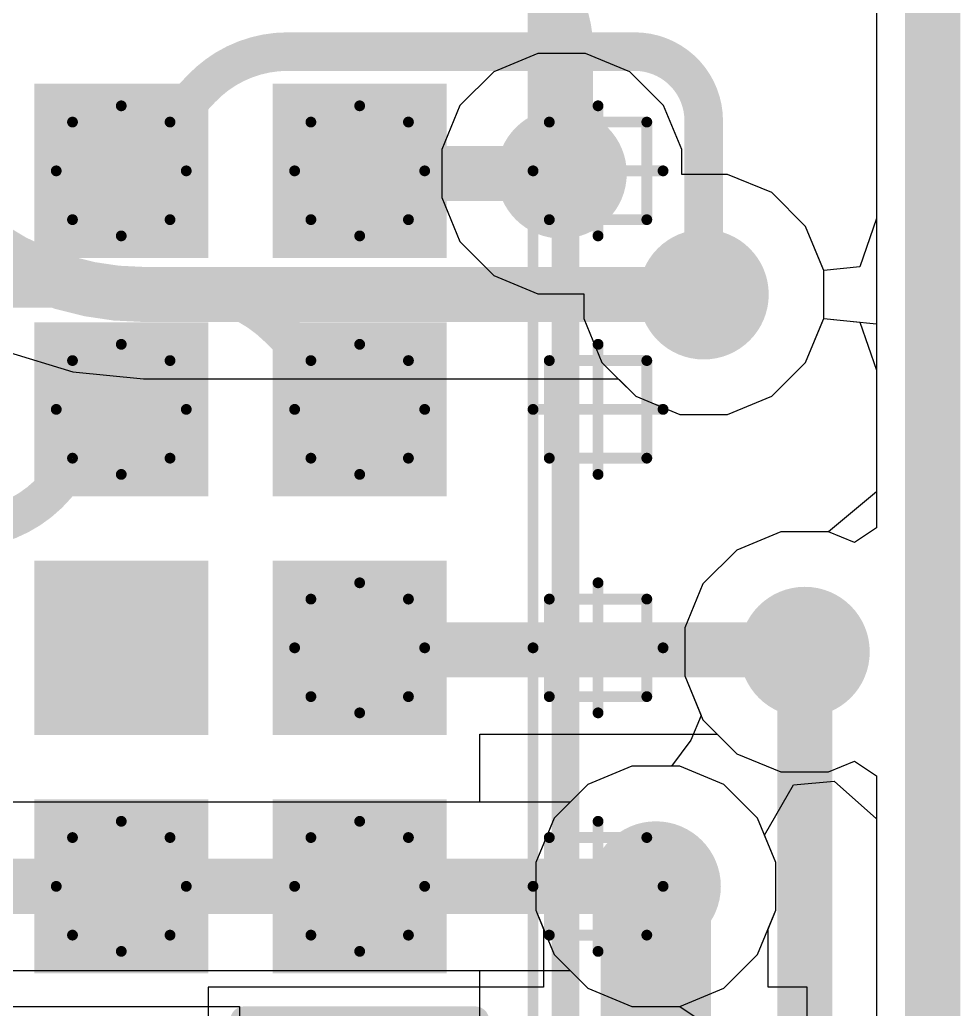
# Model space of a CAD drawing. Header units: inches. Extents: x -0.01 to 2.44, y -0.01 to 2.26.
# Drawn here: x 1.8814 to 2.0522, y 0.2091 to 0.3888 of the extents above; entities that cross this region are included whole.
import ezdxf

# ---------------------------------------------------------------- set-up
doc = ezdxf.new("R2010")
doc.units = ezdxf.units.IN
doc.header["$MEASUREMENT"] = 0
for name, color, linetype in [('Board Outline', 216, 'Continuous'), ('Bottom Layer', 5, 'Continuous'), ('Bottom Overlay', 54, 'Continuous'), ('Bottom Paste', 16, 'Continuous'), ('Bottom Solder', 6, 'Continuous'), ('GROUND', 16, 'Continuous'), ('POWER', 76, 'Continuous'), ('SIGNAL1', 90, 'Continuous'), ('SIGNAL2', 156, 'Continuous'), ('Top 3D Body', 76, 'Continuous'), ('Top Assembly', 56, 'Continuous'), ('Top Component Center', 56, 'Continuous'), ('Top Layer', 1, 'Continuous'), ('Top Overlay', 2, 'Continuous'), ('Top Paste', 8, 'Continuous'), ('Top Solder', 216, 'Continuous'), ('Via Holes', 16, 'Continuous')]:
    doc.layers.add(name, color=color, linetype=linetype)

# ---------------------------------------------------------------- blocks, each defined once
blk = doc.blocks.new('NORA_B120_00B_28')
at = {"layer": 'Top Layer'}
for points in [[(-0.16142, 0.11811), (-0.18504, 0.11811), (-0.18504, 0.14173), (-0.16142, 0.14173)], [(-0.11811, 0.11811), (-0.14173, 0.11811), (-0.14173, 0.14173), (-0.11811, 0.14173)], [(-0.16142, 0.0748), (-0.18504, 0.0748), (-0.18504, 0.09843), (-0.16142, 0.09843)], [(-0.11811, 0.0748), (-0.14173, 0.0748), (-0.14173, 0.09843), (-0.11811, 0.09843)], [(-0.16142, 0.0315), (-0.18504, 0.0315), (-0.18504, 0.05512), (-0.16142, 0.05512)], [(-0.11811, 0.0315), (-0.14173, 0.0315), (-0.14173, 0.05512), (-0.11811, 0.05512)], [(-0.16142, -0.01181), (-0.18504, -0.01181), (-0.18504, 0.01181), (-0.16142, 0.01181)], [(-0.11811, -0.01181), (-0.14173, -0.01181), (-0.14173, 0.01181), (-0.11811, 0.01181)]]:
    blk.add_hatch(color=1, dxfattribs=at).paths.add_polyline_path(points)
at = {"layer": 'Top Paste'}
for points in [[(-0.16142, 0.11811), (-0.18504, 0.11811), (-0.18504, 0.14173), (-0.16142, 0.14173)], [(-0.11811, 0.11811), (-0.14173, 0.11811), (-0.14173, 0.14173), (-0.11811, 0.14173)], [(-0.16142, 0.0748), (-0.18504, 0.0748), (-0.18504, 0.09843), (-0.16142, 0.09843)], [(-0.11811, 0.0748), (-0.14173, 0.0748), (-0.14173, 0.09843), (-0.11811, 0.09843)], [(-0.16142, 0.0315), (-0.18504, 0.0315), (-0.18504, 0.05512), (-0.16142, 0.05512)], [(-0.11811, 0.0315), (-0.14173, 0.0315), (-0.14173, 0.05512), (-0.11811, 0.05512)], [(-0.16142, -0.01181), (-0.18504, -0.01181), (-0.18504, 0.01181), (-0.16142, 0.01181)], [(-0.11811, -0.01181), (-0.14173, -0.01181), (-0.14173, 0.01181), (-0.11811, 0.01181)]]:
    blk.add_hatch(color=8, dxfattribs=at).paths.add_polyline_path(points)
at = {"layer": 'Top Solder'}
for points in [[(-0.15742, 0.11411), (-0.18904, 0.11411), (-0.18904, 0.14573), (-0.15742, 0.14573)], [(-0.11411, 0.11411), (-0.14573, 0.11411), (-0.14573, 0.14573), (-0.11411, 0.14573)], [(-0.15742, 0.0708), (-0.18904, 0.0708), (-0.18904, 0.10243), (-0.15742, 0.10243)], [(-0.11411, 0.0708), (-0.14573, 0.0708), (-0.14573, 0.10243), (-0.11411, 0.10243)], [(-0.15742, 0.0275), (-0.18904, 0.0275), (-0.18904, 0.05912), (-0.15742, 0.05912)], [(-0.11411, 0.0275), (-0.14573, 0.0275), (-0.14573, 0.05912), (-0.11411, 0.05912)], [(-0.15742, -0.01581), (-0.18904, -0.01581), (-0.18904, 0.01581), (-0.15742, 0.01581)], [(-0.11411, -0.01581), (-0.14573, -0.01581), (-0.14573, 0.01581), (-0.11411, 0.01581)]]:
    blk.add_hatch(color=216, dxfattribs=at).paths.add_polyline_path(points)
at = {"layer": 'Top 3D Body', "const_width": 0.00197}
blk.add_lwpolyline([(-0.20472, 0.31693), (-0.20472, -0.24606)], dxfattribs=at)
at = {"layer": 'Top Assembly', "const_width": 0.00197}
for points in [[(-0.22539, 0.13878), (-0.22539, 0.12106)], [(-0.20768, 0.13878), (-0.22539, 0.13878)], [(-0.20768, 0.13878), (-0.20768, 0.12106)], [(-0.16437, 0.13878), (-0.18209, 0.13878)], [(-0.18209, 0.13878), (-0.18209, 0.12106)], [(-0.16437, 0.13878), (-0.16437, 0.12106)], [(-0.13878, 0.13878), (-0.13878, 0.12106)], [(-0.12106, 0.13878), (-0.13878, 0.13878)], [(-0.12106, 0.13878), (-0.12106, 0.12106)], [(-0.20768, 0.12106), (-0.22539, 0.12106)], [(-0.16437, 0.12106), (-0.18209, 0.12106)], [(-0.12106, 0.12106), (-0.13878, 0.12106)], [(-0.22539, 0.09547), (-0.22539, 0.07776)], [(-0.20768, 0.09547), (-0.22539, 0.09547)], [(-0.20768, 0.09547), (-0.20768, 0.07776)], [(-0.18209, 0.09547), (-0.18209, 0.07776)], [(-0.16437, 0.09547), (-0.18209, 0.09547)], [(-0.16437, 0.09547), (-0.16437, 0.07776)], [(-0.20768, 0.07776), (-0.22539, 0.07776)], [(-0.16437, 0.07776), (-0.18209, 0.07776)], [(-0.22539, 0.05217), (-0.22539, 0.03445)], [(-0.20768, 0.05217), (-0.22539, 0.05217)], [(-0.20768, 0.05217), (-0.20768, 0.03445)], [(-0.18209, 0.05217), (-0.18209, 0.03445)], [(-0.16437, 0.05217), (-0.18209, 0.05217)], [(-0.16437, 0.05217), (-0.16437, 0.03445)], [(-0.13878, 0.05217), (-0.13878, 0.03445)], [(-0.12106, 0.05217), (-0.13878, 0.05217)], [(-0.12106, 0.05217), (-0.12106, 0.03445)], [(-0.20768, 0.03445), (-0.22539, 0.03445)], [(-0.16437, 0.03445), (-0.18209, 0.03445)], [(-0.12106, 0.03445), (-0.13878, 0.03445)], [(-0.22539, 0.00886), (-0.22539, -0.00886)], [(-0.20768, 0.00886), (-0.22539, 0.00886)], [(-0.20768, 0.00886), (-0.20768, -0.00886)], [(-0.16437, 0.00886), (-0.18209, 0.00886)], [(-0.18209, 0.00886), (-0.18209, -0.00886)], [(-0.16437, 0.00886), (-0.16437, -0.00886)], [(-0.13878, 0.00886), (-0.13878, -0.00886)], [(-0.12106, 0.00886), (-0.13878, 0.00886)], [(-0.12106, 0.00886), (-0.12106, -0.00886)], [(-0.20768, -0.00886), (-0.22539, -0.00886)], [(-0.16437, -0.00886), (-0.18209, -0.00886)], [(-0.12106, -0.00886), (-0.13878, -0.00886)]]:
    blk.add_lwpolyline(points, dxfattribs=at)
at = {"layer": 'Top Assembly', "const_width": 0.000984}
for points in [[(-0.22588, 0.13878, 1), (-0.2249, 0.13878, 1)], [(-0.22588, 0.13878, 1), (-0.2249, 0.13878, 1)], [(-0.20817, 0.13878, 1), (-0.20718, 0.13878, 1)], [(-0.20817, 0.13878, 1), (-0.20718, 0.13878, 1)], [(-0.18258, 0.13878, 1), (-0.18159, 0.13878, 1)], [(-0.18258, 0.13878, 1), (-0.18159, 0.13878, 1)], [(-0.16486, 0.13878, 1), (-0.16388, 0.13878, 1)], [(-0.16486, 0.13878, 1), (-0.16388, 0.13878, 1)], [(-0.13927, 0.13878, 1), (-0.13829, 0.13878, 1)], [(-0.13927, 0.13878, 1), (-0.13829, 0.13878, 1)], [(-0.12155, 0.13878, 1), (-0.12057, 0.13878, 1)], [(-0.12155, 0.13878, 1), (-0.12057, 0.13878, 1)], [(-0.22588, 0.12106, 1), (-0.2249, 0.12106, 1)], [(-0.22588, 0.12106, 1), (-0.2249, 0.12106, 1)], [(-0.20817, 0.12106, 1), (-0.20718, 0.12106, 1)], [(-0.20817, 0.12106, 1), (-0.20718, 0.12106, 1)], [(-0.18258, 0.12106, 1), (-0.18159, 0.12106, 1)], [(-0.18258, 0.12106, 1), (-0.18159, 0.12106, 1)], [(-0.16486, 0.12106, 1), (-0.16388, 0.12106, 1)], [(-0.16486, 0.12106, 1), (-0.16388, 0.12106, 1)], [(-0.13927, 0.12106, 1), (-0.13829, 0.12106, 1)], [(-0.13927, 0.12106, 1), (-0.13829, 0.12106, 1)], [(-0.12155, 0.12106, 1), (-0.12057, 0.12106, 1)], [(-0.12155, 0.12106, 1), (-0.12057, 0.12106, 1)], [(-0.22588, 0.09547, 1), (-0.2249, 0.09547, 1)], [(-0.22588, 0.09547, 1), (-0.2249, 0.09547, 1)], [(-0.20817, 0.09547, 1), (-0.20718, 0.09547, 1)], [(-0.20817, 0.09547, 1), (-0.20718, 0.09547, 1)], [(-0.18258, 0.09547, 1), (-0.18159, 0.09547, 1)], [(-0.18258, 0.09547, 1), (-0.18159, 0.09547, 1)], [(-0.16486, 0.09547, 1), (-0.16388, 0.09547, 1)], [(-0.16486, 0.09547, 1), (-0.16388, 0.09547, 1)], [(-0.22588, 0.07776, 1), (-0.2249, 0.07776, 1)], [(-0.22588, 0.07776, 1), (-0.2249, 0.07776, 1)], [(-0.20817, 0.07776, 1), (-0.20718, 0.07776, 1)], [(-0.20817, 0.07776, 1), (-0.20718, 0.07776, 1)], [(-0.18258, 0.07776, 1), (-0.18159, 0.07776, 1)], [(-0.18258, 0.07776, 1), (-0.18159, 0.07776, 1)], [(-0.16486, 0.07776, 1), (-0.16388, 0.07776, 1)], [(-0.16486, 0.07776, 1), (-0.16388, 0.07776, 1)], [(-0.22588, 0.05217, 1), (-0.2249, 0.05217, 1)], [(-0.22588, 0.05217, 1), (-0.2249, 0.05217, 1)], [(-0.20817, 0.05217, 1), (-0.20718, 0.05217, 1)], [(-0.20817, 0.05217, 1), (-0.20718, 0.05217, 1)], [(-0.18258, 0.05217, 1), (-0.18159, 0.05217, 1)], [(-0.18258, 0.05217, 1), (-0.18159, 0.05217, 1)], [(-0.16486, 0.05217, 1), (-0.16388, 0.05217, 1)], [(-0.16486, 0.05217, 1), (-0.16388, 0.05217, 1)], [(-0.13927, 0.05217, 1), (-0.13829, 0.05217, 1)], [(-0.13927, 0.05217, 1), (-0.13829, 0.05217, 1)], [(-0.12155, 0.05217, 1), (-0.12057, 0.05217, 1)], [(-0.12155, 0.05217, 1), (-0.12057, 0.05217, 1)], [(-0.22588, 0.03445, 1), (-0.2249, 0.03445, 1)], [(-0.22588, 0.03445, 1), (-0.2249, 0.03445, 1)], [(-0.20817, 0.03445, 1), (-0.20718, 0.03445, 1)], [(-0.20817, 0.03445, 1), (-0.20718, 0.03445, 1)], [(-0.18258, 0.03445, 1), (-0.18159, 0.03445, 1)], [(-0.18258, 0.03445, 1), (-0.18159, 0.03445, 1)], [(-0.16486, 0.03445, 1), (-0.16388, 0.03445, 1)], [(-0.16486, 0.03445, 1), (-0.16388, 0.03445, 1)], [(-0.13927, 0.03445, 1), (-0.13829, 0.03445, 1)], [(-0.13927, 0.03445, 1), (-0.13829, 0.03445, 1)], [(-0.12155, 0.03445, 1), (-0.12057, 0.03445, 1)], [(-0.12155, 0.03445, 1), (-0.12057, 0.03445, 1)], [(-0.22588, 0.00886, 1), (-0.2249, 0.00886, 1)], [(-0.22588, 0.00886, 1), (-0.2249, 0.00886, 1)], [(-0.20817, 0.00886, 1), (-0.20718, 0.00886, 1)], [(-0.20817, 0.00886, 1), (-0.20718, 0.00886, 1)], [(-0.18258, 0.00886, 1), (-0.18159, 0.00886, 1)], [(-0.18258, 0.00886, 1), (-0.18159, 0.00886, 1)], [(-0.16486, 0.00886, 1), (-0.16388, 0.00886, 1)], [(-0.16486, 0.00886, 1), (-0.16388, 0.00886, 1)], [(-0.13927, 0.00886, 1), (-0.13829, 0.00886, 1)], [(-0.13927, 0.00886, 1), (-0.13829, 0.00886, 1)], [(-0.12155, 0.00886, 1), (-0.12057, 0.00886, 1)], [(-0.12155, 0.00886, 1), (-0.12057, 0.00886, 1)], [(-0.22588, -0.00886, 1), (-0.2249, -0.00886, 1)], [(-0.22588, -0.00886, 1), (-0.2249, -0.00886, 1)], [(-0.20817, -0.00886, 1), (-0.20718, -0.00886, 1)], [(-0.20817, -0.00886, 1), (-0.20718, -0.00886, 1)], [(-0.18258, -0.00886, 1), (-0.18159, -0.00886, 1)], [(-0.18258, -0.00886, 1), (-0.18159, -0.00886, 1)], [(-0.16486, -0.00886, 1), (-0.16388, -0.00886, 1)], [(-0.16486, -0.00886, 1), (-0.16388, -0.00886, 1)], [(-0.13927, -0.00886, 1), (-0.13829, -0.00886, 1)], [(-0.13927, -0.00886, 1), (-0.13829, -0.00886, 1)], [(-0.12155, -0.00886, 1), (-0.12057, -0.00886, 1)], [(-0.12155, -0.00886, 1), (-0.12057, -0.00886, 1)]]:
    blk.add_lwpolyline(points, format="xyb", close=True, dxfattribs=at)
at = {"layer": 'Top Component Center', "const_width": 0.00197}
for points in [[(-0.21653, 0.14173), (-0.21653, 0.11811)], [(-0.17323, 0.14173), (-0.17323, 0.11811)], [(-0.12992, 0.14173), (-0.12992, 0.11811)], [(-0.22539, 0.13878), (-0.22539, 0.12106)], [(-0.20768, 0.13878), (-0.22539, 0.13878)], [(-0.20768, 0.13878), (-0.20768, 0.12106)], [(-0.18209, 0.13878), (-0.18209, 0.12106)], [(-0.16437, 0.13878), (-0.18209, 0.13878)], [(-0.16437, 0.13878), (-0.16437, 0.12106)], [(-0.13878, 0.13878), (-0.13878, 0.12106)], [(-0.12106, 0.13878), (-0.13878, 0.13878)], [(-0.12106, 0.13878), (-0.12106, 0.12106)], [(-0.20472, 0.12992), (-0.22835, 0.12992)], [(-0.16142, 0.12992), (-0.18504, 0.12992)], [(-0.11811, 0.12992), (-0.14173, 0.12992)], [(-0.20768, 0.12106), (-0.22539, 0.12106)], [(-0.16437, 0.12106), (-0.18209, 0.12106)], [(-0.12106, 0.12106), (-0.13878, 0.12106)], [(-0.21653, 0.09842), (-0.21653, 0.0748)], [(-0.17323, 0.09842), (-0.17323, 0.0748)], [(-0.22539, 0.09547), (-0.22539, 0.07776)], [(-0.20768, 0.09547), (-0.22539, 0.09547)], [(-0.20768, 0.09547), (-0.20768, 0.07776)], [(-0.18209, 0.09547), (-0.18209, 0.07776)], [(-0.16437, 0.09547), (-0.18209, 0.09547)], [(-0.16437, 0.09547), (-0.16437, 0.07776)], [(-0.20472, 0.08661), (-0.22835, 0.08661)], [(-0.16142, 0.08661), (-0.18504, 0.08661)], [(-0.20768, 0.07776), (-0.22539, 0.07776)], [(-0.16437, 0.07776), (-0.18209, 0.07776)], [(-0.21653, 0.05512), (-0.21653, 0.0315)], [(-0.17323, 0.05512), (-0.17323, 0.0315)], [(-0.12992, 0.05512), (-0.12992, 0.0315)], [(-0.20768, 0.05217), (-0.22539, 0.05217)], [(-0.22539, 0.05217), (-0.22539, 0.03445)], [(-0.20768, 0.05217), (-0.20768, 0.03445)], [(-0.18209, 0.05217), (-0.18209, 0.03445)], [(-0.16437, 0.05217), (-0.18209, 0.05217)], [(-0.16437, 0.05217), (-0.16437, 0.03445)], [(-0.13878, 0.05217), (-0.13878, 0.03445)], [(-0.12106, 0.05217), (-0.13878, 0.05217)], [(-0.12106, 0.05217), (-0.12106, 0.03445)], [(-0.20472, 0.04331), (-0.22835, 0.04331)], [(-0.16142, 0.04331), (-0.18504, 0.04331)], [(-0.11811, 0.04331), (-0.14173, 0.04331)], [(-0.20768, 0.03445), (-0.22539, 0.03445)], [(-0.16437, 0.03445), (-0.18209, 0.03445)], [(-0.12106, 0.03445), (-0.13878, 0.03445)], [(-0.21653, 0.01181), (-0.21653, -0.01181)], [(-0.17323, 0.01181), (-0.17323, -0.01181)], [(-0.12992, 0.01181), (-0.12992, -0.01181)], [(-0.22539, 0.00886), (-0.22539, -0.00886)], [(-0.20768, 0.00886), (-0.22539, 0.00886)], [(-0.20768, 0.00886), (-0.20768, -0.00886)], [(-0.18209, 0.00886), (-0.18209, -0.00886)], [(-0.16437, 0.00886), (-0.18209, 0.00886)], [(-0.16437, 0.00886), (-0.16437, -0.00886)], [(-0.13878, 0.00886), (-0.13878, -0.00886)], [(-0.12106, 0.00886), (-0.13878, 0.00886)], [(-0.12106, 0.00886), (-0.12106, -0.00886)], [(-0.20472, 0), (-0.22835, 0)], [(-0.16142, 0), (-0.18504, 0)], [(-0.11811, 0), (-0.14173, 0)], [(-0.20768, -0.00886), (-0.22539, -0.00886)], [(-0.16437, -0.00886), (-0.18209, -0.00886)], [(-0.12106, -0.00886), (-0.13878, -0.00886)]]:
    blk.add_lwpolyline(points, dxfattribs=at)
at = {"layer": 'Top Component Center', "const_width": 0.000984}
for points in [[(-0.21703, 0.14173, 1), (-0.21604, 0.14173, 1)], [(-0.17372, 0.14173, 1), (-0.17274, 0.14173, 1)], [(-0.13041, 0.14173, 1), (-0.12943, 0.14173, 1)], [(-0.22588, 0.13878, 1), (-0.2249, 0.13878, 1)], [(-0.22588, 0.13878, 1), (-0.2249, 0.13878, 1)], [(-0.20817, 0.13878, 1), (-0.20718, 0.13878, 1)], [(-0.20817, 0.13878, 1), (-0.20718, 0.13878, 1)], [(-0.18258, 0.13878, 1), (-0.18159, 0.13878, 1)], [(-0.18258, 0.13878, 1), (-0.18159, 0.13878, 1)], [(-0.16486, 0.13878, 1), (-0.16388, 0.13878, 1)], [(-0.16486, 0.13878, 1), (-0.16388, 0.13878, 1)], [(-0.13927, 0.13878, 1), (-0.13829, 0.13878, 1)], [(-0.13927, 0.13878, 1), (-0.13829, 0.13878, 1)], [(-0.12155, 0.13878, 1), (-0.12057, 0.13878, 1)], [(-0.12155, 0.13878, 1), (-0.12057, 0.13878, 1)], [(-0.22884, 0.12992, 1), (-0.22785, 0.12992, 1)], [(-0.20522, 0.12992, 1), (-0.20423, 0.12992, 1)], [(-0.18553, 0.12992, 1), (-0.18455, 0.12992, 1)], [(-0.16191, 0.12992, 1), (-0.16092, 0.12992, 1)], [(-0.14222, 0.12992, 1), (-0.14124, 0.12992, 1)], [(-0.1186, 0.12992, 1), (-0.11762, 0.12992, 1)], [(-0.22588, 0.12106, 1), (-0.2249, 0.12106, 1)], [(-0.22588, 0.12106, 1), (-0.2249, 0.12106, 1)], [(-0.20817, 0.12106, 1), (-0.20718, 0.12106, 1)], [(-0.20817, 0.12106, 1), (-0.20718, 0.12106, 1)], [(-0.18258, 0.12106, 1), (-0.18159, 0.12106, 1)], [(-0.18258, 0.12106, 1), (-0.18159, 0.12106, 1)], [(-0.16486, 0.12106, 1), (-0.16388, 0.12106, 1)], [(-0.16486, 0.12106, 1), (-0.16388, 0.12106, 1)], [(-0.13927, 0.12106, 1), (-0.13829, 0.12106, 1)], [(-0.13927, 0.12106, 1), (-0.13829, 0.12106, 1)], [(-0.12155, 0.12106, 1), (-0.12057, 0.12106, 1)], [(-0.12155, 0.12106, 1), (-0.12057, 0.12106, 1)], [(-0.21703, 0.11811, 1), (-0.21604, 0.11811, 1)], [(-0.17372, 0.11811, 1), (-0.17274, 0.11811, 1)], [(-0.13041, 0.11811, 1), (-0.12943, 0.11811, 1)], [(-0.21703, 0.09842, 1), (-0.21604, 0.09842, 1)], [(-0.17372, 0.09842, 1), (-0.17274, 0.09842, 1)], [(-0.22588, 0.09547, 1), (-0.2249, 0.09547, 1)], [(-0.22588, 0.09547, 1), (-0.2249, 0.09547, 1)], [(-0.20817, 0.09547, 1), (-0.20718, 0.09547, 1)], [(-0.20817, 0.09547, 1), (-0.20718, 0.09547, 1)], [(-0.18258, 0.09547, 1), (-0.18159, 0.09547, 1)], [(-0.18258, 0.09547, 1), (-0.18159, 0.09547, 1)], [(-0.16486, 0.09547, 1), (-0.16388, 0.09547, 1)], [(-0.16486, 0.09547, 1), (-0.16388, 0.09547, 1)], [(-0.22884, 0.08661, 1), (-0.22785, 0.08661, 1)], [(-0.20522, 0.08661, 1), (-0.20423, 0.08661, 1)], [(-0.18553, 0.08661, 1), (-0.18455, 0.08661, 1)], [(-0.16191, 0.08661, 1), (-0.16092, 0.08661, 1)], [(-0.22588, 0.07776, 1), (-0.2249, 0.07776, 1)], [(-0.22588, 0.07776, 1), (-0.2249, 0.07776, 1)], [(-0.20817, 0.07776, 1), (-0.20718, 0.07776, 1)], [(-0.20817, 0.07776, 1), (-0.20718, 0.07776, 1)], [(-0.18258, 0.07776, 1), (-0.18159, 0.07776, 1)], [(-0.18258, 0.07776, 1), (-0.18159, 0.07776, 1)], [(-0.16486, 0.07776, 1), (-0.16388, 0.07776, 1)], [(-0.16486, 0.07776, 1), (-0.16388, 0.07776, 1)], [(-0.21703, 0.0748, 1), (-0.21604, 0.0748, 1)], [(-0.17372, 0.0748, 1), (-0.17274, 0.0748, 1)], [(-0.21703, 0.05512, 1), (-0.21604, 0.05512, 1)], [(-0.17372, 0.05512, 1), (-0.17274, 0.05512, 1)], [(-0.13041, 0.05512, 1), (-0.12943, 0.05512, 1)], [(-0.22588, 0.05217, 1), (-0.2249, 0.05217, 1)], [(-0.22588, 0.05217, 1), (-0.2249, 0.05217, 1)], [(-0.20817, 0.05217, 1), (-0.20718, 0.05217, 1)], [(-0.20817, 0.05217, 1), (-0.20718, 0.05217, 1)], [(-0.18258, 0.05217, 1), (-0.18159, 0.05217, 1)], [(-0.18258, 0.05217, 1), (-0.18159, 0.05217, 1)], [(-0.16486, 0.05217, 1), (-0.16388, 0.05217, 1)], [(-0.16486, 0.05217, 1), (-0.16388, 0.05217, 1)], [(-0.13927, 0.05217, 1), (-0.13829, 0.05217, 1)], [(-0.13927, 0.05217, 1), (-0.13829, 0.05217, 1)], [(-0.12155, 0.05217, 1), (-0.12057, 0.05217, 1)], [(-0.12155, 0.05217, 1), (-0.12057, 0.05217, 1)], [(-0.22884, 0.04331, 1), (-0.22785, 0.04331, 1)], [(-0.20522, 0.04331, 1), (-0.20423, 0.04331, 1)], [(-0.18553, 0.04331, 1), (-0.18455, 0.04331, 1)], [(-0.16191, 0.04331, 1), (-0.16092, 0.04331, 1)], [(-0.14222, 0.04331, 1), (-0.14124, 0.04331, 1)], [(-0.1186, 0.04331, 1), (-0.11762, 0.04331, 1)], [(-0.22588, 0.03445, 1), (-0.2249, 0.03445, 1)], [(-0.22588, 0.03445, 1), (-0.2249, 0.03445, 1)], [(-0.20817, 0.03445, 1), (-0.20718, 0.03445, 1)], [(-0.20817, 0.03445, 1), (-0.20718, 0.03445, 1)], [(-0.18258, 0.03445, 1), (-0.18159, 0.03445, 1)], [(-0.18258, 0.03445, 1), (-0.18159, 0.03445, 1)], [(-0.16486, 0.03445, 1), (-0.16388, 0.03445, 1)], [(-0.16486, 0.03445, 1), (-0.16388, 0.03445, 1)], [(-0.13927, 0.03445, 1), (-0.13829, 0.03445, 1)], [(-0.13927, 0.03445, 1), (-0.13829, 0.03445, 1)], [(-0.12155, 0.03445, 1), (-0.12057, 0.03445, 1)], [(-0.12155, 0.03445, 1), (-0.12057, 0.03445, 1)], [(-0.21703, 0.0315, 1), (-0.21604, 0.0315, 1)], [(-0.17372, 0.0315, 1), (-0.17274, 0.0315, 1)], [(-0.13041, 0.0315, 1), (-0.12943, 0.0315, 1)], [(-0.21703, 0.01181, 1), (-0.21604, 0.01181, 1)], [(-0.17372, 0.01181, 1), (-0.17274, 0.01181, 1)], [(-0.13041, 0.01181, 1), (-0.12943, 0.01181, 1)], [(-0.22588, 0.00886, 1), (-0.2249, 0.00886, 1)], [(-0.22588, 0.00886, 1), (-0.2249, 0.00886, 1)], [(-0.20817, 0.00886, 1), (-0.20718, 0.00886, 1)], [(-0.20817, 0.00886, 1), (-0.20718, 0.00886, 1)], [(-0.18258, 0.00886, 1), (-0.18159, 0.00886, 1)], [(-0.18258, 0.00886, 1), (-0.18159, 0.00886, 1)], [(-0.16486, 0.00886, 1), (-0.16388, 0.00886, 1)], [(-0.16486, 0.00886, 1), (-0.16388, 0.00886, 1)], [(-0.13927, 0.00886, 1), (-0.13829, 0.00886, 1)], [(-0.13927, 0.00886, 1), (-0.13829, 0.00886, 1)], [(-0.12155, 0.00886, 1), (-0.12057, 0.00886, 1)], [(-0.12155, 0.00886, 1), (-0.12057, 0.00886, 1)], [(-0.22884, 0, 1), (-0.22785, 0, 1)], [(-0.20522, 0, 1), (-0.20423, 0, 1)], [(-0.18553, 0, 1), (-0.18455, 0, 1)], [(-0.16191, 0, 1), (-0.16092, 0, 1)], [(-0.14222, 0, 1), (-0.14124, 0, 1)], [(-0.1186, 0, 1), (-0.11762, 0, 1)], [(-0.22588, -0.00886, 1), (-0.2249, -0.00886, 1)], [(-0.22588, -0.00886, 1), (-0.2249, -0.00886, 1)], [(-0.20817, -0.00886, 1), (-0.20718, -0.00886, 1)], [(-0.20817, -0.00886, 1), (-0.20718, -0.00886, 1)], [(-0.18258, -0.00886, 1), (-0.18159, -0.00886, 1)], [(-0.18258, -0.00886, 1), (-0.18159, -0.00886, 1)], [(-0.16486, -0.00886, 1), (-0.16388, -0.00886, 1)], [(-0.16486, -0.00886, 1), (-0.16388, -0.00886, 1)], [(-0.13927, -0.00886, 1), (-0.13829, -0.00886, 1)], [(-0.13927, -0.00886, 1), (-0.13829, -0.00886, 1)], [(-0.12155, -0.00886, 1), (-0.12057, -0.00886, 1)], [(-0.12155, -0.00886, 1), (-0.12057, -0.00886, 1)], [(-0.21703, -0.01181, 1), (-0.21604, -0.01181, 1)], [(-0.17372, -0.01181, 1), (-0.17274, -0.01181, 1)], [(-0.13041, -0.01181, 1), (-0.12943, -0.01181, 1)]]:
    blk.add_lwpolyline(points, format="xyb", close=True, dxfattribs=at)
at = {"layer": 'Top Overlay', "const_width": 0.005}
blk.add_lwpolyline([(-0.21063, 0.31693), (-0.21063, -0.25197)], dxfattribs=at)
blk = doc.blocks.new('C___0603_B_122')
at = {"layer": 'Bottom Layer'}
for points in [[(-0.045, -0.0175), (-0.045, 0.0175), (-0.015, 0.0175), (-0.015, -0.0175)], [(0.015, -0.0175), (0.015, 0.0175), (0.045, 0.0175), (0.045, -0.0175)]]:
    blk.add_hatch(color=5, dxfattribs=at).paths.add_polyline_path(points)
at = {"layer": 'Bottom Paste'}
for points in [[(-0.045, -0.0175), (-0.045, 0.0175), (-0.015, 0.0175), (-0.015, -0.0175)], [(0.015, -0.0175), (0.015, 0.0175), (0.045, 0.0175), (0.045, -0.0175)]]:
    blk.add_hatch(color=16, dxfattribs=at).paths.add_polyline_path(points)
at = {"layer": 'Bottom Solder'}
for points in [[(-0.04736, -0.01986), (-0.04736, 0.01986), (-0.01264, 0.01986), (-0.01264, -0.01986)], [(0.01264, -0.01986), (0.01264, 0.01986), (0.04736, 0.01986), (0.04736, -0.01986)]]:
    blk.add_hatch(color=6, dxfattribs=at).paths.add_polyline_path(points)
at = {"layer": 'Bottom Overlay', "const_width": 0.005}
for points in [[(-0.049, 0.021), (-0.018, 0.021)], [(-0.049, 0.021), (-0.049, -0.021)], [(0.049, 0.021), (0.018, 0.021)], [(0.049, 0.021), (0.049, -0.021)], [(-0.049, -0.021), (-0.018, -0.021)], [(0.018, -0.021), (0.049, -0.021)]]:
    blk.add_lwpolyline(points, dxfattribs=at)
at = {"layer": 'Bottom Overlay', "const_width": 0.0025}
for points in [[(-0.05025, 0.021, 1), (-0.04775, 0.021, 1)], [(-0.05025, 0.021, 1), (-0.04775, 0.021, 1)], [(-0.01925, 0.021, 1), (-0.01675, 0.021, 1)], [(0.01675, 0.021, 1), (0.01925, 0.021, 1)], [(0.04775, 0.021, 1), (0.05025, 0.021, 1)], [(0.04775, 0.021, 1), (0.05025, 0.021, 1)], [(-0.05025, -0.021, 1), (-0.04775, -0.021, 1)], [(-0.05025, -0.021, 1), (-0.04775, -0.021, 1)], [(-0.01925, -0.021, 1), (-0.01675, -0.021, 1)], [(0.01675, -0.021, 1), (0.01925, -0.021, 1)], [(0.04775, -0.021, 1), (0.05025, -0.021, 1)], [(0.04775, -0.021, 1), (0.05025, -0.021, 1)]]:
    blk.add_lwpolyline(points, format="xyb", close=True, dxfattribs=at)

msp = doc.modelspace()

# ---------------------------------------------------------------- hatches: boundary and pattern name
at = {"layer": 'Bottom Layer'}
h = msp.add_hatch(color=5, dxfattribs=at)
edge = h.paths.add_edge_path()
edge.add_arc((1.97986, 0.36085), 0.01181, 0, 360)
h = msp.add_hatch(color=5, dxfattribs=at)
edge = h.paths.add_edge_path()
edge.add_arc((2.00565, 0.3389), 0.01181, 0, 360)
h = msp.add_hatch(color=5, dxfattribs=at)
edge = h.paths.add_edge_path()
edge.add_arc((2.024, 0.274), 0.01181, 0, 360)
h = msp.add_hatch(color=5, dxfattribs=at)
edge = h.paths.add_edge_path()
edge.add_arc((1.99695, 0.23142), 0.01181, 0, 360)
at = {"layer": 'GROUND'}
h = msp.add_hatch(color=16, dxfattribs=at)
edge = h.paths.add_edge_path()
edge.add_arc((1.97986, 0.36085), 0.01181, 0, 360)
h = msp.add_hatch(color=16, dxfattribs=at)
edge = h.paths.add_edge_path()
edge.add_arc((2.00565, 0.3389), 0.01181, 0, 360)
h = msp.add_hatch(color=16, dxfattribs=at)
edge = h.paths.add_edge_path()
edge.add_arc((2.024, 0.274), 0.01181, 0, 360)
h = msp.add_hatch(color=16, dxfattribs=at)
edge = h.paths.add_edge_path()
edge.add_arc((1.99695, 0.23142), 0.01181, 0, 360)
at = {"layer": 'POWER'}
h = msp.add_hatch(color=76, dxfattribs=at)
edge = h.paths.add_edge_path()
edge.add_arc((1.97986, 0.36085), 0.01181, 0, 360)
h = msp.add_hatch(color=76, dxfattribs=at)
edge = h.paths.add_edge_path()
edge.add_arc((2.00565, 0.3389), 0.01181, 0, 360)
h = msp.add_hatch(color=76, dxfattribs=at)
edge = h.paths.add_edge_path()
edge.add_arc((2.024, 0.274), 0.01181, 0, 360)
h = msp.add_hatch(color=76, dxfattribs=at)
edge = h.paths.add_edge_path()
edge.add_arc((1.99695, 0.23142), 0.01181, 0, 360)
at = {"layer": 'SIGNAL1'}
h = msp.add_hatch(color=90, dxfattribs=at)
edge = h.paths.add_edge_path()
edge.add_arc((1.97986, 0.36085), 0.01181, 0, 360)
h = msp.add_hatch(color=90, dxfattribs=at)
edge = h.paths.add_edge_path()
edge.add_arc((2.00565, 0.3389), 0.01181, 0, 360)
h = msp.add_hatch(color=90, dxfattribs=at)
edge = h.paths.add_edge_path()
edge.add_arc((2.024, 0.274), 0.01181, 0, 360)
h = msp.add_hatch(color=90, dxfattribs=at)
edge = h.paths.add_edge_path()
edge.add_arc((1.99695, 0.23142), 0.01181, 0, 360)
at = {"layer": 'SIGNAL2'}
h = msp.add_hatch(color=156, dxfattribs=at)
edge = h.paths.add_edge_path()
edge.add_arc((1.97986, 0.36085), 0.01181, 0, 360)
h = msp.add_hatch(color=156, dxfattribs=at)
edge = h.paths.add_edge_path()
edge.add_arc((2.00565, 0.3389), 0.01181, 0, 360)
h = msp.add_hatch(color=156, dxfattribs=at)
edge = h.paths.add_edge_path()
edge.add_arc((2.024, 0.274), 0.01181, 0, 360)
h = msp.add_hatch(color=156, dxfattribs=at)
edge = h.paths.add_edge_path()
edge.add_arc((1.99695, 0.23142), 0.01181, 0, 360)
at = {"layer": 'Top Layer'}
h = msp.add_hatch(color=1, dxfattribs=at)
edge = h.paths.add_edge_path()
edge.add_arc((1.97986, 0.36085), 0.01181, 0, 360)
h = msp.add_hatch(color=1, dxfattribs=at)
edge = h.paths.add_edge_path()
edge.add_arc((2.00565, 0.3389), 0.01181, 0, 360)
h = msp.add_hatch(color=1, dxfattribs=at)
edge = h.paths.add_edge_path()
edge.add_arc((2.024, 0.274), 0.01181, 0, 360)
h = msp.add_hatch(color=1, dxfattribs=at)
edge = h.paths.add_edge_path()
edge.add_arc((1.99695, 0.23142), 0.01181, 0, 360)
at = {"layer": 'Via Holes'}
h = msp.add_hatch(color=7, dxfattribs=at)
edge = h.paths.add_edge_path()
edge.add_arc((1.97986, 0.36085), 0.00591, 0, 360)
h = msp.add_hatch(color=7, dxfattribs=at)
edge = h.paths.add_edge_path()
edge.add_arc((2.00565, 0.3389), 0.00591, 0, 360)
h = msp.add_hatch(color=7, dxfattribs=at)
edge = h.paths.add_edge_path()
edge.add_arc((2.024, 0.274), 0.00591, 0, 360)
h = msp.add_hatch(color=7, dxfattribs=at)
edge = h.paths.add_edge_path()
edge.add_arc((1.99695, 0.23142), 0.00591, 0, 360)

# ---------------------------------------------------------------- linework, layer by layer
at = {"layer": 'Board Outline', "const_width": 0.01}
msp.add_lwpolyline([(2.04724, 0), (2.04724, 1.85039)], dxfattribs=at)
at = {"layer": 'Bottom Layer'}
for p, q in [((2.03705, 0.58903), (2.03705, 0.29653)), ((1.97552, 0.38266), (1.96751, 0.37934)), ((1.9842, 0.38266), (1.97552, 0.38266)), ((1.99222, 0.37934), (1.9842, 0.38266)), ((1.96751, 0.37934), (1.96137, 0.3732)), ((1.99835, 0.3732), (1.99222, 0.37934)), ((1.96137, 0.3732), (1.95805, 0.36519)), ((2.00167, 0.36519), (1.99835, 0.3732)), ((1.95805, 0.36519), (1.95805, 0.35651)), ((2.00167, 0.36071), (2.00167, 0.36519)), ((2.00999, 0.36071), (2.00167, 0.36071)), ((2.01801, 0.35739), (2.00999, 0.36071)), ((1.95805, 0.35651), (1.96137, 0.34849)), ((2.02415, 0.35125), (2.01801, 0.35739)), ((2.02747, 0.34323), (2.02415, 0.35125)), ((1.96137, 0.34849), (1.96751, 0.34236)), ((2.02747, 0.33456), (2.02747, 0.34323)), ((1.96751, 0.34236), (1.97552, 0.33904)), ((1.97552, 0.33904), (1.98384, 0.33904)), ((1.98384, 0.33904), (1.98384, 0.33456)), ((1.98384, 0.33456), (1.98716, 0.32654)), ((2.02415, 0.32654), (2.02747, 0.33456)), ((1.98716, 0.32654), (1.9933, 0.3204)), ((2.01801, 0.3204), (2.02415, 0.32654)), ((1.9933, 0.3204), (2.00132, 0.31708)), ((2.00999, 0.31708), (2.01801, 0.3204)), ((2.00132, 0.31708), (2.00999, 0.31708)), ((2.03705, 0.29653), (2.03305, 0.29386)), ((2.01966, 0.29581), (2.01165, 0.29249)), ((2.02834, 0.29581), (2.01966, 0.29581)), ((2.03305, 0.29386), (2.02834, 0.29581)), ((2.01165, 0.29249), (2.00551, 0.28635)), ((2.00551, 0.28635), (2.00219, 0.27834)), ((2.00219, 0.27834), (2.00219, 0.26966)), ((2.00219, 0.26966), (2.00551, 0.26165)), ((2.00551, 0.26165), (2.01165, 0.25551)), ((2.01165, 0.25551), (2.01966, 0.25219)), ((2.02834, 0.25219), (2.03305, 0.25414)), ((2.03305, 0.25414), (2.03705, 0.25147)), ((1.99261, 0.25323), (1.98459, 0.24991)), ((2.00129, 0.25323), (1.99261, 0.25323)), ((2.0093, 0.24991), (2.00129, 0.25323)), ((2.01966, 0.25219), (2.02834, 0.25219)), ((1.98459, 0.24991), (1.97846, 0.24377)), ((2.01544, 0.24377), (2.0093, 0.24991)), ((2.03705, 0.25147), (2.03705, 0.0102)), ((1.97846, 0.24377), (1.97514, 0.23576)), ((2.01876, 0.23576), (2.01544, 0.24377)), ((1.97514, 0.23576), (1.97514, 0.22708)), ((2.01876, 0.22708), (2.01876, 0.23576)), ((1.97514, 0.22708), (1.97655, 0.22365)), ((2.01734, 0.22365), (2.01876, 0.22708)), ((1.97655, 0.22365), (1.97655, 0.21311)), ((2.01734, 0.21311), (2.01734, 0.22365)), ((1.97655, 0.21311), (1.91565, 0.21311)), ((1.91565, 0.21311), (1.91565, 0.1763)), ((2.02445, 0.21311), (2.01734, 0.21311)), ((2.02445, 0.16311), (2.02445, 0.21311))]:
    msp.add_line(p, q, dxfattribs=at)
at = {"layer": 'Bottom Layer', "const_width": 0.02}
msp.add_lwpolyline([(1.99695, 0.18811), (1.99695, 0.23142)], dxfattribs=at)
at = {"layer": 'Bottom Layer', "const_width": 0.01}
msp.add_lwpolyline([(1.99195, 0.23142, 1), (2.00195, 0.23142, 1)], format="xyb", close=True, dxfattribs=at)
at = {"layer": 'GROUND'}
for p, q in [((2.03705, 0.43978), (2.03705, 0.35267)), ((1.97552, 0.38266), (1.96751, 0.37934)), ((1.9842, 0.38266), (1.97552, 0.38266)), ((1.99222, 0.37934), (1.9842, 0.38266)), ((1.96751, 0.37934), (1.96137, 0.3732)), ((1.99835, 0.3732), (1.99222, 0.37934)), ((1.96137, 0.3732), (1.95805, 0.36519)), ((2.00167, 0.36519), (1.99835, 0.3732)), ((1.95805, 0.36519), (1.95805, 0.35651)), ((2.00167, 0.36071), (2.00167, 0.36519)), ((2.00999, 0.36071), (2.00167, 0.36071)), ((2.01801, 0.35739), (2.00999, 0.36071)), ((1.95805, 0.35651), (1.96137, 0.34849)), ((2.02415, 0.35125), (2.01801, 0.35739)), ((2.03705, 0.35267), (2.03402, 0.34392)), ((2.02711, 0.34409), (2.02415, 0.35125)), ((1.96137, 0.34849), (1.96751, 0.34236)), ((2.02747, 0.34323), (2.02711, 0.34409)), ((2.03402, 0.34392), (2.02747, 0.34323)), ((1.96751, 0.34236), (1.97552, 0.33904)), ((1.97552, 0.33904), (1.98384, 0.33904)), ((1.98384, 0.33904), (1.98384, 0.33456)), ((1.98384, 0.33456), (1.98716, 0.32654)), ((2.02711, 0.3337), (2.02747, 0.33456)), ((2.02747, 0.33456), (2.03402, 0.33387)), ((2.02415, 0.32654), (2.02711, 0.3337)), ((2.03402, 0.33387), (2.03705, 0.32512)), ((1.98716, 0.32654), (1.9933, 0.3204)), ((2.01801, 0.3204), (2.02415, 0.32654)), ((2.03705, 0.32512), (2.03705, 0.30303)), ((1.9933, 0.3204), (2.00132, 0.31708)), ((2.00999, 0.31708), (2.01801, 0.3204)), ((2.00132, 0.31708), (2.00999, 0.31708)), ((2.03705, 0.30303), (2.02834, 0.29581)), ((2.01966, 0.29581), (2.01165, 0.29249)), ((2.02834, 0.29581), (2.01966, 0.29581)), ((2.01165, 0.29249), (2.00551, 0.28635)), ((2.00551, 0.28635), (2.00219, 0.27834)), ((2.00219, 0.27834), (2.00219, 0.26966)), ((2.00219, 0.26966), (2.00518, 0.26244)), ((2.00518, 0.26244), (2.00329, 0.25798)), ((2.00329, 0.25798), (1.99978, 0.25323)), ((1.99261, 0.25323), (1.98459, 0.24991)), ((1.99978, 0.25323), (1.99261, 0.25323)), ((1.98459, 0.24991), (1.97846, 0.24377)), ((2.0167, 0.24072), (2.02197, 0.24985)), ((2.02197, 0.24985), (2.02934, 0.2505)), ((2.02934, 0.2505), (2.03705, 0.24369)), ((1.97846, 0.24377), (1.97514, 0.23576)), ((2.03705, 0.24369), (2.03705, 0.0102)), ((2.01876, 0.23576), (2.0167, 0.24072)), ((1.97514, 0.23576), (1.97514, 0.22708)), ((2.01876, 0.22708), (2.01876, 0.23576)), ((1.97514, 0.22708), (1.97846, 0.21906)), ((2.01544, 0.21906), (2.01876, 0.22708)), ((1.97846, 0.21906), (1.98459, 0.21293)), ((2.0093, 0.21293), (2.01544, 0.21906)), ((1.98459, 0.21293), (1.99261, 0.20961)), ((2.00129, 0.20961), (2.0093, 0.21293)), ((1.99261, 0.20961), (2.00129, 0.20961))]:
    msp.add_line(p, q, dxfattribs=at)
at = {"layer": 'POWER'}
for p, q in [((2.03705, 0.43978), (2.03705, 0.35267)), ((1.97552, 0.38266), (1.96751, 0.37934)), ((1.9842, 0.38266), (1.97552, 0.38266)), ((1.99222, 0.37934), (1.9842, 0.38266)), ((1.96751, 0.37934), (1.96137, 0.3732)), ((1.99835, 0.3732), (1.99222, 0.37934)), ((1.96137, 0.3732), (1.95805, 0.36519)), ((2.00167, 0.36519), (1.99835, 0.3732)), ((1.95805, 0.36519), (1.95805, 0.35651)), ((2.00167, 0.36071), (2.00167, 0.36519)), ((2.00999, 0.36071), (2.00167, 0.36071)), ((2.01801, 0.35739), (2.00999, 0.36071)), ((1.95805, 0.35651), (1.96137, 0.34849)), ((2.02415, 0.35125), (2.01801, 0.35739)), ((2.03705, 0.35267), (2.03402, 0.34392)), ((2.02711, 0.34409), (2.02415, 0.35125)), ((1.96137, 0.34849), (1.96751, 0.34236)), ((2.02747, 0.34323), (2.02711, 0.34409)), ((2.03402, 0.34392), (2.02747, 0.34323)), ((1.96751, 0.34236), (1.97552, 0.33904)), ((1.97552, 0.33904), (1.98384, 0.33904)), ((1.98384, 0.33904), (1.98384, 0.33456)), ((1.98384, 0.33456), (1.98716, 0.32654)), ((2.02711, 0.3337), (2.02747, 0.33456)), ((2.02747, 0.33456), (2.03402, 0.33387)), ((2.02415, 0.32654), (2.02711, 0.3337)), ((2.03402, 0.33387), (2.03705, 0.32512)), ((1.98716, 0.32654), (1.9933, 0.3204)), ((2.01801, 0.3204), (2.02415, 0.32654)), ((2.03705, 0.32512), (2.03705, 0.30303)), ((1.9933, 0.3204), (2.00132, 0.31708)), ((2.00999, 0.31708), (2.01801, 0.3204)), ((2.00132, 0.31708), (2.00999, 0.31708)), ((2.03705, 0.30303), (2.02834, 0.29581)), ((2.01966, 0.29581), (2.01165, 0.29249)), ((2.02834, 0.29581), (2.01966, 0.29581)), ((2.01165, 0.29249), (2.00551, 0.28635)), ((2.00551, 0.28635), (2.00219, 0.27834)), ((2.00219, 0.27834), (2.00219, 0.26966)), ((2.00219, 0.26966), (2.00518, 0.26244)), ((2.00518, 0.26244), (2.00329, 0.25798)), ((2.00329, 0.25798), (1.99978, 0.25323)), ((1.99261, 0.25323), (1.98459, 0.24991)), ((1.99978, 0.25323), (1.99261, 0.25323)), ((1.98459, 0.24991), (1.97846, 0.24377)), ((2.0167, 0.24072), (2.02197, 0.24985)), ((2.02197, 0.24985), (2.02934, 0.2505)), ((2.02934, 0.2505), (2.03705, 0.24369)), ((1.97846, 0.24377), (1.97514, 0.23576)), ((2.03705, 0.24369), (2.03705, 0.0102)), ((2.01876, 0.23576), (2.0167, 0.24072)), ((1.97514, 0.23576), (1.97514, 0.22708)), ((2.01876, 0.22708), (2.01876, 0.23576)), ((1.97514, 0.22708), (1.97846, 0.21906)), ((2.01544, 0.21906), (2.01876, 0.22708)), ((1.97846, 0.21906), (1.98459, 0.21293)), ((2.0093, 0.21293), (2.01544, 0.21906)), ((1.98459, 0.21293), (1.99261, 0.20961)), ((2.00129, 0.20961), (2.0093, 0.21293)), ((1.99261, 0.20961), (2.00129, 0.20961))]:
    msp.add_line(p, q, dxfattribs=at)
at = {"layer": 'SIGNAL1'}
for p, q in [((2.02415, 0.32654), (2.02747, 0.33456)), ((2.02747, 0.33456), (2.03705, 0.33355)), ((2.03705, 0.33355), (2.03705, 0.30303)), ((1.87878, 0.32857), (1.89107, 0.32484)), ((2.01801, 0.3204), (2.02415, 0.32654)), ((1.89107, 0.32484), (1.90386, 0.32358)), ((1.90386, 0.32358), (1.90386, 0.3236)), ((1.90386, 0.3236), (1.9901, 0.3236)), ((1.9901, 0.3236), (1.9933, 0.3204)), ((1.9933, 0.3204), (2.00132, 0.31708)), ((2.00999, 0.31708), (2.01801, 0.3204)), ((2.00132, 0.31708), (2.00999, 0.31708)), ((2.03705, 0.30303), (2.02834, 0.29581)), ((2.01966, 0.29581), (2.01165, 0.29249)), ((2.02834, 0.29581), (2.01966, 0.29581)), ((2.01165, 0.29249), (2.00551, 0.28635)), ((2.00551, 0.28635), (2.00219, 0.27834)), ((2.00219, 0.27834), (2.00219, 0.26966)), ((2.00219, 0.26966), (2.00518, 0.26244)), ((2.00518, 0.26244), (2.00329, 0.25798)), ((2.00329, 0.25798), (1.99978, 0.25323)), ((1.99261, 0.25323), (1.98459, 0.24991)), ((1.99978, 0.25323), (1.99261, 0.25323)), ((1.98459, 0.24991), (1.97846, 0.24377)), ((2.0167, 0.24072), (2.02197, 0.24985)), ((2.02197, 0.24985), (2.02934, 0.2505)), ((2.02934, 0.2505), (2.03705, 0.24369)), ((1.97846, 0.24377), (1.97514, 0.23576)), ((2.03705, 0.24369), (2.03705, 0.0102)), ((2.01876, 0.23576), (2.0167, 0.24072)), ((1.97514, 0.23576), (1.97514, 0.22708)), ((2.01876, 0.22708), (2.01876, 0.23576)), ((1.97514, 0.22708), (1.97846, 0.21906)), ((2.01544, 0.21906), (2.01876, 0.22708)), ((1.97846, 0.21906), (1.98459, 0.21293)), ((2.0093, 0.21293), (2.01544, 0.21906)), ((1.98459, 0.21293), (1.99261, 0.20961)), ((2.00129, 0.20961), (2.0093, 0.21293)), ((1.99261, 0.20961), (2.00129, 0.20961))]:
    msp.add_line(p, q, dxfattribs=at)
at = {"layer": 'SIGNAL1', "const_width": 0.01}
for points in [[(1.96227, 0.40199, -0.414214), (1.98055, 0.38371)], [(1.90386, 0.3389, -0.198912), (1.86835, 0.3536)]]:
    msp.add_lwpolyline(points, format="xyb", dxfattribs=at)
for points in [[(1.98055, 0.36085), (1.98055, 0.38371)], [(1.97986, 0.36085), (1.98055, 0.36085)], [(1.90386, 0.3389), (2.00565, 0.3389)]]:
    msp.add_lwpolyline(points, dxfattribs=at)
at = {"layer": 'SIGNAL1', "const_width": 0.005}
for points in [[(1.97805, 0.38371, 1), (1.98305, 0.38371, 1)], [(1.97805, 0.38371, 1), (1.98305, 0.38371, 1)], [(1.97736, 0.36085, 1), (1.98236, 0.36085, 1)], [(1.97805, 0.36085, 1), (1.98305, 0.36085, 1)], [(1.97805, 0.36085, 1), (1.98305, 0.36085, 1)], [(1.90136, 0.3389, 1), (1.90636, 0.3389, 1)], [(1.90136, 0.3389, 1), (1.90636, 0.3389, 1)], [(2.00316, 0.3389, 1), (2.00815, 0.3389, 1)]]:
    msp.add_lwpolyline(points, format="xyb", close=True, dxfattribs=at)
at = {"layer": 'SIGNAL2'}
for p, q in [((2.03705, 0.43978), (2.03705, 0.35267)), ((1.97552, 0.38266), (1.96751, 0.37934)), ((1.9842, 0.38266), (1.97552, 0.38266)), ((1.99222, 0.37934), (1.9842, 0.38266)), ((1.96751, 0.37934), (1.96137, 0.3732)), ((1.99835, 0.3732), (1.99222, 0.37934)), ((1.96137, 0.3732), (1.95805, 0.36519)), ((2.00167, 0.36519), (1.99835, 0.3732)), ((1.95805, 0.36519), (1.95805, 0.35651)), ((2.00167, 0.36071), (2.00167, 0.36519)), ((2.00999, 0.36071), (2.00167, 0.36071)), ((2.01801, 0.35739), (2.00999, 0.36071)), ((1.95805, 0.35651), (1.96137, 0.34849)), ((2.02415, 0.35125), (2.01801, 0.35739)), ((2.03705, 0.35267), (2.03402, 0.34392)), ((2.02711, 0.34409), (2.02415, 0.35125)), ((1.96137, 0.34849), (1.96751, 0.34236)), ((2.02747, 0.34323), (2.02711, 0.34409)), ((2.03402, 0.34392), (2.02747, 0.34323)), ((1.96751, 0.34236), (1.97552, 0.33904)), ((1.97552, 0.33904), (1.98384, 0.33904)), ((1.98384, 0.33904), (1.98384, 0.33456)), ((1.98384, 0.33456), (1.98716, 0.32654)), ((2.02711, 0.3337), (2.02747, 0.33456)), ((2.02747, 0.33456), (2.03402, 0.33387)), ((2.02415, 0.32654), (2.02711, 0.3337)), ((2.03402, 0.33387), (2.03705, 0.32512)), ((1.98716, 0.32654), (1.9933, 0.3204)), ((2.01801, 0.3204), (2.02415, 0.32654)), ((2.03705, 0.32512), (2.03705, 0.30303)), ((1.9933, 0.3204), (2.00132, 0.31708)), ((2.00999, 0.31708), (2.01801, 0.3204)), ((2.00132, 0.31708), (2.00999, 0.31708)), ((2.03705, 0.30303), (2.02834, 0.29581)), ((2.01966, 0.29581), (2.01165, 0.29249)), ((2.02834, 0.29581), (2.01966, 0.29581)), ((2.01165, 0.29249), (2.00551, 0.28635)), ((2.00551, 0.28635), (2.00219, 0.27834)), ((2.00219, 0.27834), (2.00219, 0.26966)), ((2.00219, 0.26966), (2.00518, 0.26244)), ((2.00518, 0.26244), (2.00329, 0.25798)), ((2.00329, 0.25798), (1.99978, 0.25323)), ((1.99261, 0.25323), (1.98459, 0.24991)), ((1.99978, 0.25323), (1.99261, 0.25323)), ((1.98459, 0.24991), (1.9814, 0.24671)), ((1.9814, 0.24671), (1.81274, 0.24671)), ((1.77388, 0.21612), (1.9814, 0.21612)), ((1.9814, 0.21612), (1.98459, 0.21293)), ((1.98459, 0.21293), (1.99261, 0.20961)), ((1.99261, 0.20961), (2.00129, 0.20961)), ((2.00129, 0.20961), (2.00871, 0.20465))]:
    msp.add_line(p, q, dxfattribs=at)
at = {"layer": 'SIGNAL2', "const_width": 0.01}
for points in [[(2.024, 0.04343), (2.024, 0.274)], [(1.77388, 0.23142), (1.99695, 0.23142)]]:
    msp.add_lwpolyline(points, dxfattribs=at)
at = {"layer": 'SIGNAL2', "const_width": 0.005}
for points in [[(2.0215, 0.274, 1), (2.0265, 0.274, 1)], [(1.99445, 0.23142, 1), (1.99945, 0.23142, 1)]]:
    msp.add_lwpolyline(points, format="xyb", close=True, dxfattribs=at)
at = {"layer": 'Top Layer'}
for p, q in [((1.96496, 0.24671), (1.96496, 0.25907)), ((1.96496, 0.25907), (2.00809, 0.25907)), ((2.00809, 0.25907), (2.01165, 0.25551)), ((2.01165, 0.25551), (2.01966, 0.25219)), ((2.02834, 0.25219), (2.03305, 0.25414)), ((2.03305, 0.25414), (2.03705, 0.25147)), ((1.99261, 0.25323), (1.98459, 0.24991)), ((2.00129, 0.25323), (1.99261, 0.25323)), ((2.0093, 0.24991), (2.00129, 0.25323)), ((2.01966, 0.25219), (2.02834, 0.25219)), ((1.98459, 0.24991), (1.9814, 0.24671)), ((2.01544, 0.24377), (2.0093, 0.24991)), ((2.03705, 0.25147), (2.03705, 0.0102)), ((1.9814, 0.24671), (1.96496, 0.24671)), ((2.01876, 0.23576), (2.01544, 0.24377)), ((2.01876, 0.22708), (2.01876, 0.23576)), ((2.01544, 0.21906), (2.01876, 0.22708)), ((2.0093, 0.21293), (2.01544, 0.21906)), ((1.96496, 0.1663), (1.96496, 0.21612)), ((1.96496, 0.21612), (1.9814, 0.21612)), ((1.9814, 0.21612), (1.98459, 0.21293)), ((1.98459, 0.21293), (1.99261, 0.20961)), ((2.00129, 0.20961), (2.0093, 0.21293)), ((1.83829, 0.20961), (1.92134, 0.20961)), ((1.92134, 0.20961), (1.92134, 0.1763)), ((1.99261, 0.20961), (2.00129, 0.20961))]:
    msp.add_line(p, q, dxfattribs=at)
at = {"layer": 'Top Layer', "const_width": 0.007}
for points in [[(1.91432, 0.37619, -0.206638), (1.93009, 0.383)], [(1.99309, 0.383, -0.414214), (2.00565, 0.37043)], [(1.91099, 0.34, -0.198242), (1.92837, 0.33281)], [(1.89153, 0.30972, -0.297169), (1.87089, 0.29626)]]:
    msp.add_lwpolyline(points, format="xyb", dxfattribs=at)
at = {"layer": 'Top Layer'}
for points, const_width in [([(1.93009, 0.383), (1.99309, 0.383)], 0.007), ([(1.90815, 0.36965), (1.91432, 0.37619)], 0.007), ([(2.00565, 0.3389), (2.00565, 0.37043)], 0.007), ([(1.89984, 0.36134), (1.90815, 0.36965)], 0.007), ([(1.94364, 0.36085), (1.97986, 0.36085)], 0.01), ([(1.824, 0.34), (1.91092, 0.34)], 0.007), ([(1.91092, 0.34), (1.91099, 0.34)], 0.007), ([(1.92837, 0.33281), (1.93484, 0.32634)], 0.007), ([(1.93484, 0.32634), (1.94315, 0.31803)], 0.007), ([(1.89153, 0.30972), (1.89984, 0.31803)], 0.007), ([(1.94315, 0.27472), (1.94351, 0.27436)], 0.01), ([(1.94351, 0.27436), (2.02364, 0.27436)], 0.01), ([(2.02364, 0.27436), (2.024, 0.274)], 0.01), ([(1.94315, 0.23142), (1.99695, 0.23142)], 0.01)]:
    msp.add_lwpolyline(points, dxfattribs=dict(at, const_width=const_width))
for points, const_width in [([(1.92834, 0.383, 1), (1.93184, 0.383, 1)], 0.0035), ([(1.92834, 0.383, 1), (1.93184, 0.383, 1)], 0.0035), ([(1.99134, 0.383, 1), (1.99484, 0.383, 1)], 0.0035), ([(1.99134, 0.383, 1), (1.99484, 0.383, 1)], 0.0035), ([(1.91257, 0.37619, 1), (1.91607, 0.37619, 1)], 0.0035), ([(1.91257, 0.37619, 1), (1.91607, 0.37619, 1)], 0.0035), ([(2.00391, 0.37043, 1), (2.0074, 0.37043, 1)], 0.0035), ([(2.00391, 0.37043, 1), (2.0074, 0.37043, 1)], 0.0035), ([(1.9064, 0.36965, 1), (1.9099, 0.36965, 1)], 0.0035), ([(1.9064, 0.36965, 1), (1.9099, 0.36965, 1)], 0.0035), ([(1.89809, 0.36134, 1), (1.90159, 0.36134, 1)], 0.0035), ([(1.94114, 0.36085, 1), (1.94614, 0.36085, 1)], 0.005), ([(1.97736, 0.36085, 1), (1.98236, 0.36085, 1)], 0.005), ([(1.90917, 0.34, 1), (1.91267, 0.34, 1)], 0.0035), ([(1.90917, 0.34, 1), (1.91267, 0.34, 1)], 0.0035), ([(1.90924, 0.34, 1), (1.91274, 0.34, 1)], 0.0035), ([(1.90924, 0.34, 1), (1.91274, 0.34, 1)], 0.0035), ([(2.00391, 0.3389, 1), (2.0074, 0.3389, 1)], 0.0035), ([(1.92662, 0.33281, 1), (1.93012, 0.33281, 1)], 0.0035), ([(1.92662, 0.33281, 1), (1.93012, 0.33281, 1)], 0.0035), ([(1.93309, 0.32634, 1), (1.93659, 0.32634, 1)], 0.0035), ([(1.93309, 0.32634, 1), (1.93659, 0.32634, 1)], 0.0035), ([(1.89809, 0.31803, 1), (1.90159, 0.31803, 1)], 0.0035), ([(1.9414, 0.31803, 1), (1.9449, 0.31803, 1)], 0.0035), ([(1.88978, 0.30972, 1), (1.89328, 0.30972, 1)], 0.0035), ([(1.88978, 0.30972, 1), (1.89328, 0.30972, 1)], 0.0035), ([(1.94065, 0.27472, 1), (1.94565, 0.27472, 1)], 0.005), ([(1.94101, 0.27436, 1), (1.94601, 0.27436, 1)], 0.005), ([(1.94101, 0.27436, 1), (1.94601, 0.27436, 1)], 0.005), ([(2.02114, 0.27436, 1), (2.02614, 0.27436, 1)], 0.005), ([(2.02114, 0.27436, 1), (2.02614, 0.27436, 1)], 0.005), ([(2.0215, 0.274, 1), (2.0265, 0.274, 1)], 0.005), ([(1.94065, 0.23142, 1), (1.94565, 0.23142, 1)], 0.005), ([(1.99445, 0.23142, 1), (1.99945, 0.23142, 1)], 0.005)]:
    msp.add_lwpolyline(points, format="xyb", close=True, dxfattribs=dict(at, const_width=const_width))

# ---------------------------------------------------------------- block references
for name, p, rotation in [('NORA_B120_00B_28', (1.76992, 0.36134), 180), ('C___0603_B_122', (1.94315, 0.15811), 90)]:
    msp.add_blockref(name, p, dxfattribs=dict(rotation=rotation))

doc.saveas('drawing.dxf')
